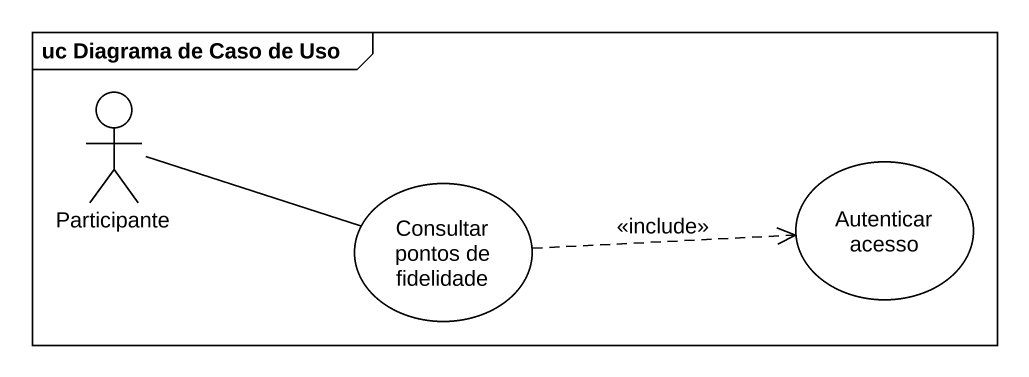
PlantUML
@startuml
mainframe uc Diagrama de Caso de Uso
actor Participante
usecase "Autenticar acesso" as Autenticar_acesso
usecase "Consultar pontos de fidelidade" as Consultar_pontos_de
Participante -right- Consultar_pontos_de
Consultar_pontos_de .right.> Autenticar_acesso : <<include>>
@enduml
